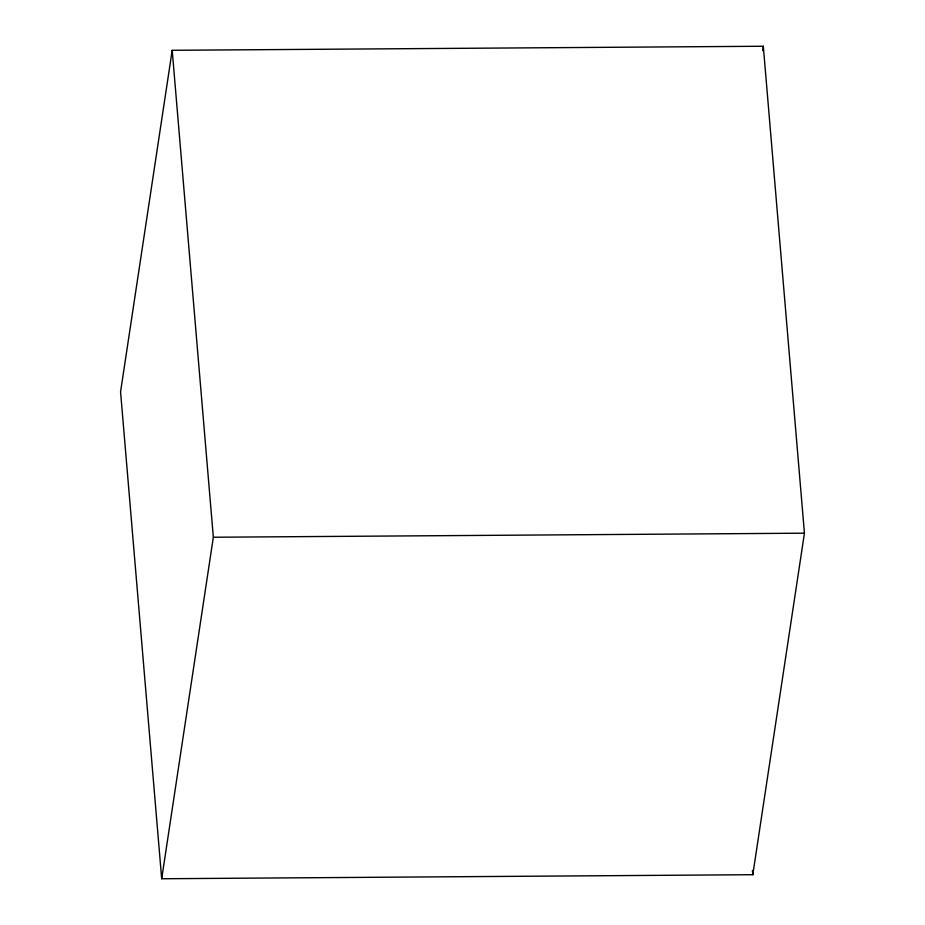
<?xml version="1.0" encoding="UTF-8"?>
<svg xmlns="http://www.w3.org/2000/svg" width="925" height="925" viewBox="0 0 925 925"><rect width="100%" height="100%" fill="white"/><g stroke="black" fill="none" stroke-linecap="round" stroke-linejoin="round"><path stroke-width="1.39" d="M172.2 50.297L120.562 391.807L161.69 878.75L752.8 874.703L804.438 533.193L763.31 46.25L172.2 50.297L213.34 537.24L161.69 878.75M762.663 50.54L763.31 46.25M213.34 537.24L804.438 533.193M752.43 870.39L752.8 874.703"/></g></svg>
